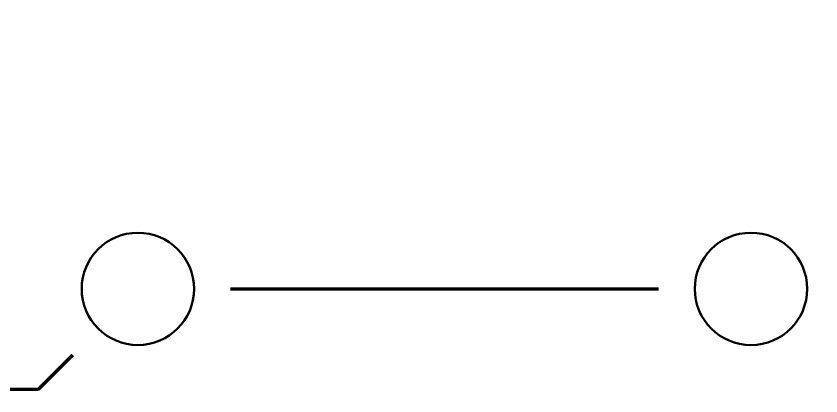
# Model space of a CAD drawing. Header units: millimetres. Extents: x -51 to 50, y -37 to 38.
# Drawn here: x -39.9 to -29.89, y 21.73 to 26.46 of the extents above; entities that cross this region are included whole.
import ezdxf

# ---------------------------------------------------------------- set-up
doc = ezdxf.new("R2010")
doc.units = ezdxf.units.MM
doc.header["$MEASUREMENT"] = 0
doc.layers.add('Camada 1', color=7, linetype='Continuous')

msp = doc.modelspace()

# ---------------------------------------------------------------- linework, layer by layer
at = {"layer": 'Camada 1', "lineweight": 18}
msp.add_open_spline([(-49.8984, -37.3982), (-49.8984, -37.3982), (49.8984, -37.3982), (49.8984, -37.3982), (49.8984, -37.3982), (49.8984, -37.3982), (49.8984, 37.3983), (49.8984, 37.3983), (49.8984, 37.3983), (49.8984, 37.3983), (-49.8984, 37.3983), (-49.8984, 37.3983), (-49.8984, 37.3983), (-49.8984, 37.3983), (-49.8984, -37.3982), (-49.8984, -37.3982)], degree=3, knots=[0, 0, 0, 0, 0.2, 0.2, 0.2, 0.2, 0.4, 0.4, 0.4, 0.4, 0.6, 0.6, 0.6, 0.6, 1, 1, 1, 1], dxfattribs=at)
at = {"layer": 'Camada 1', "lineweight": 50}
for points in [[(-38.3815, 23.7619), (-38.7673, 23.7619), (-39.08, 23.4492), (-39.08, 23.0634), (-39.08, 23.0634), (-39.08, 22.6776), (-38.7673, 22.3649), (-38.3815, 22.3649), (-38.3815, 22.3649), (-37.9957, 22.3649), (-37.683, 22.6776), (-37.683, 23.0634), (-37.683, 23.0634), (-37.683, 23.4492), (-37.9957, 23.7619), (-38.3815, 23.7619)], [(-30.7615, 23.7619), (-31.1473, 23.7619), (-31.46, 23.4492), (-31.46, 23.0634), (-31.46, 23.0634), (-31.46, 22.6776), (-31.1473, 22.3649), (-30.7615, 22.3649), (-30.7615, 22.3649), (-30.3757, 22.3649), (-30.063, 22.6776), (-30.063, 23.0634), (-30.063, 23.0634), (-30.063, 23.4492), (-30.3757, 23.7619), (-30.7615, 23.7619)]]:
    msp.add_open_spline(points, degree=3, knots=[0, 0, 0, 0, 0.2, 0.2, 0.2, 0.2, 0.4, 0.4, 0.4, 0.4, 0.6, 0.6, 0.6, 0.6, 1, 1, 1, 1], dxfattribs=at)
at = {"layer": 'Camada 1', "lineweight": 120}
for points in [[(-37.2314, 23.0634), (-37.2314, 23.0634), (-31.9115, 23.0634), (-31.9115, 23.0634)], [(-39.6152, 21.8155), (-39.6152, 21.8155), (-39.19, 22.2455), (-39.19, 22.2455)], [(-40.9315, 21.8155), (-40.9315, 21.8155), (-39.6152, 21.8155), (-39.6152, 21.8155)]]:
    msp.add_open_spline(points, degree=3, dxfattribs=at)

doc.saveas('drawing.dxf')
